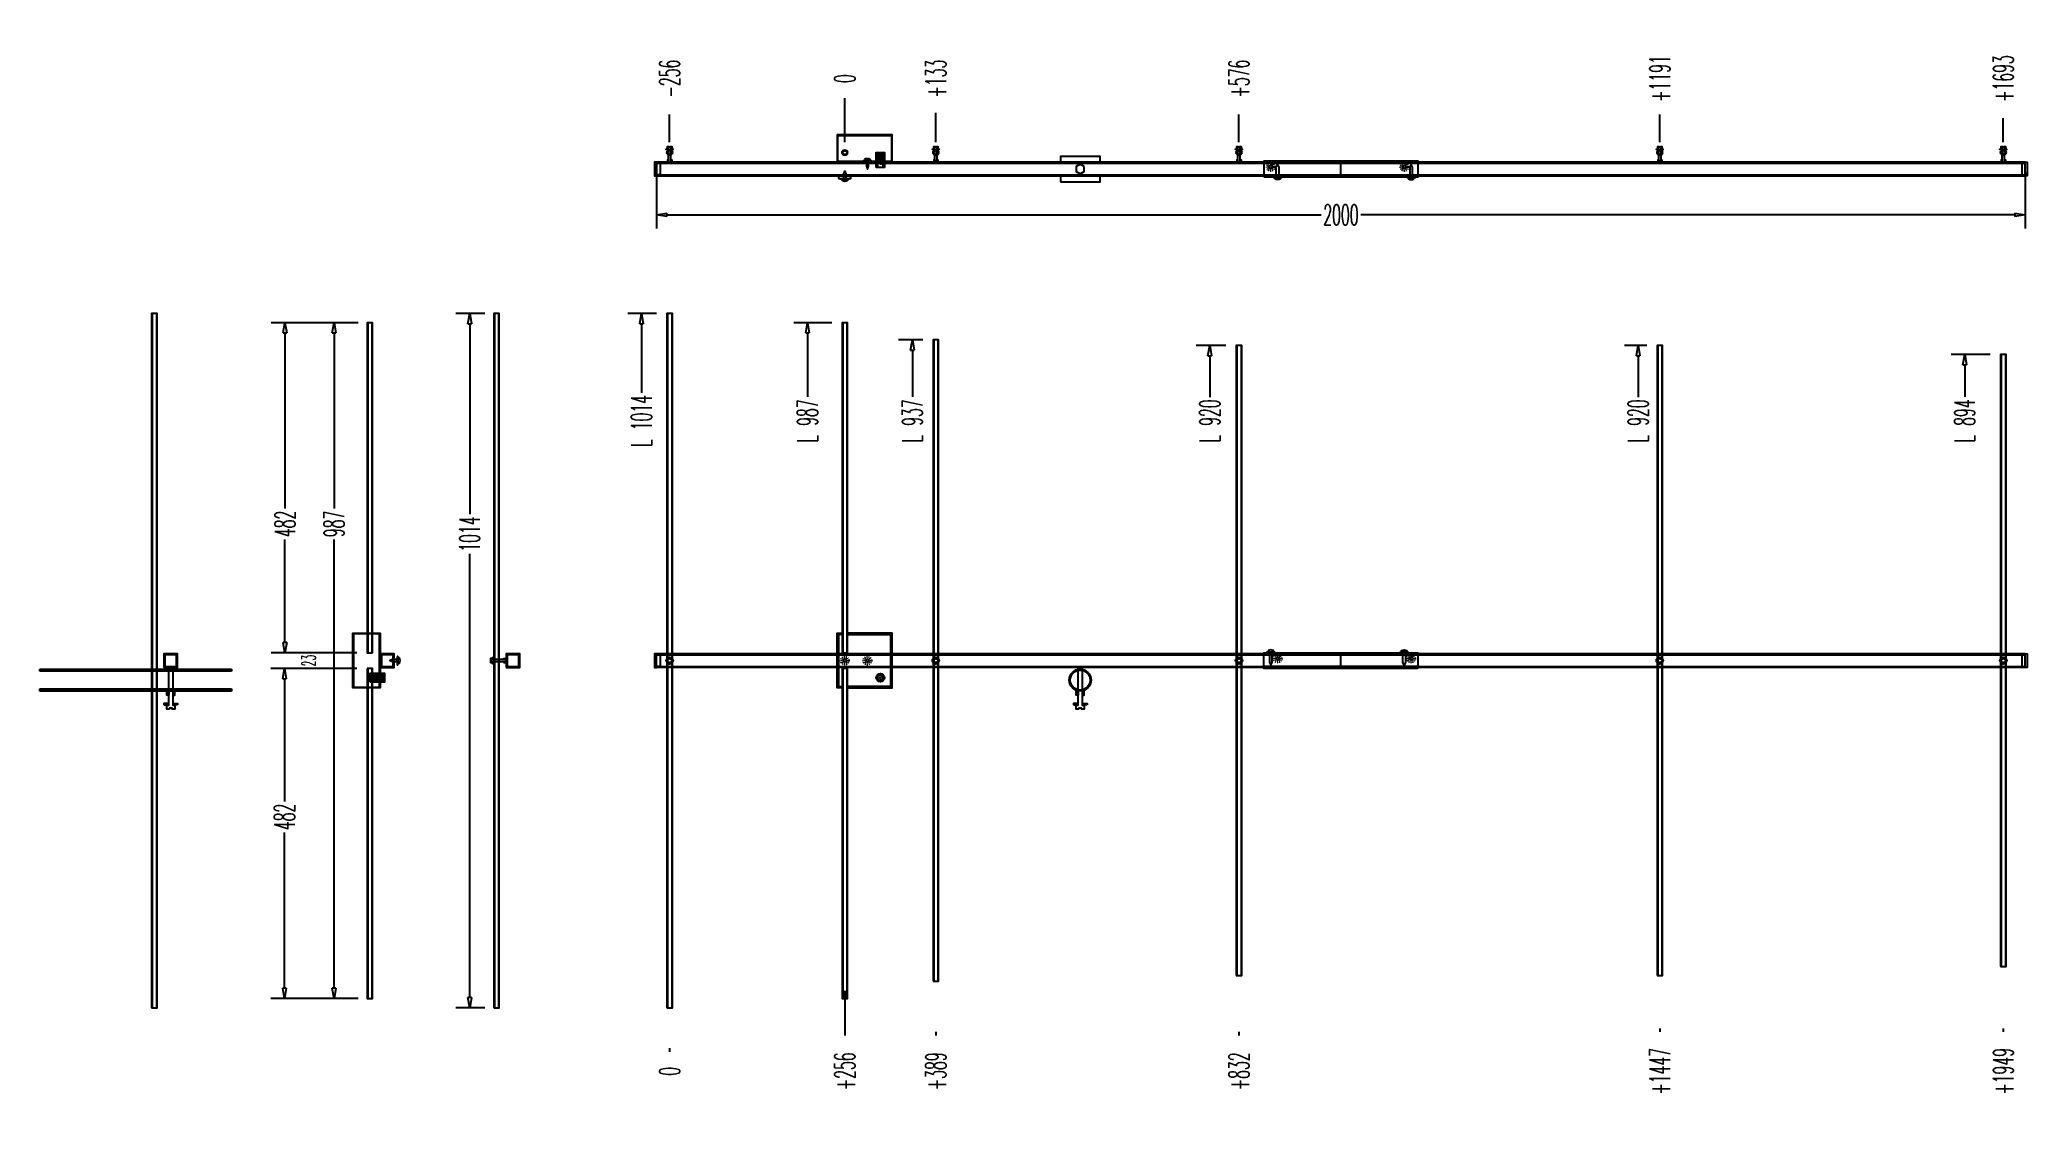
# Model space of a CAD drawing. Header units: millimetres. Extents: x -1176 to 1728, y -657 to 907.
import ezdxf

# ---------------------------------------------------------------- set-up
doc = ezdxf.new("R2010")
doc.units = ezdxf.units.MM
doc.linetypes.add('ACAD_ISO03W100', pattern=[30, 12, -18])
doc.layers.get('0').update_dxf_attribs({"color": 2})
for name, color, linetype in [('ABS', 6, 'Continuous'), ('Aluminium', 253, 'Continuous'), ('dim', 1, 'Continuous'), ('metal', 5, 'Continuous'), ('PVC', 4, 'Continuous')]:
    doc.layers.add(name, color=color, linetype=linetype)
doc.styles.add('DIM_TEXT', font='txt.shx', dxfattribs={"width": 0.5})
doc.dimstyles.new('D5', dxfattribs={"dimscale": 5, "dimtxt": 6, "dimasz": 3, "dimexe": 4, "dimexo": 3, "dimgap": 0, "dimtad": 0, "dimdec": 0, "dimzin": 1, "dimtxsty": 'DIM_TEXT', "dimblk": 'CLOSEDBLANK', "dimcen": 10, "dimse1": 1, "dimse2": 1, "dimclrd": 256, "dimclrt": 256, "dimaunit": 1, "dimadec": 3, "dimazin": 0, "dimtfac": 1, "dimtdec": 0, "dimtix": 1, "dimtmove": 0, "dimatfit": 2, "dimldrblk": 'CLOSEDBLANK', "dimfxl": 1, "dimtfill": 1, "dimarcsym": 1})

# ---------------------------------------------------------------- blocks, each defined once
blk = doc.blocks.new('*D1')
at = {"layer": 'Defpoints', "color": 0, "transparency": 16777216}
for p in [(-698, 11.5), (-698, -11.5)]:
    blk.add_point(p, dxfattribs=at)
at = {"layer": 'dim', "transparency": 16777216, "insert": (-783.6, 0), "char_height": 20, "attachment_point": 5, "rotation": 90, "style": 'DIM_TEXT', "bg_fill": 3, "box_fill_scale": 1.1, "bg_fill_color": 256, "bg_fill_true_color": 13158600, "bg_fill_transparency": 0}
blk.add_mtext('23', dxfattribs=at)
at = {"layer": 'Defpoints', "color": 0, "transparency": 16777216}
blk.add_point((-783.6, 11.5), dxfattribs=at)
blk = doc.blocks.new('_ClosedBlank')
at = {"color": 0, "linetype": 'ByBlock', "lineweight": -2}
for p, q in [((-1, 0.17), (0, 0)), ((-1, 0.17), (-1, -0.17)), ((0, 0), (-1, -0.17))]:
    blk.add_line(p, q, dxfattribs=at)
blk = doc.blocks.new('*D2')
at = {"layer": 'Defpoints', "color": 0, "transparency": 16777216}
for p in [(-260, 507), (-297.2, -507), (-260, -507)]:
    blk.add_point(p, dxfattribs=at)
at = {"layer": 'dim', "color": 0, "lineweight": -2, "transparency": 16777216}
blk.add_line((-275, 507), (-317.2, 507), dxfattribs=at)
at = {"layer": 'dim', "lineweight": -2, "transparency": 16777216}
blk.add_line((-297.2, 492), (-297.2, 386.3), dxfattribs=at)
at = {"layer": 'dim', "lineweight": -2, "transparency": 16777216, "xscale": 15, "yscale": 15, "zscale": 15, "rotation": 90}
blk.add_blockref('_ClosedBlank', (-297.2, 507), dxfattribs=at)
at = {"layer": 'dim', "transparency": 16777216, "insert": (-297.2, 350), "char_height": 30, "attachment_point": 5, "rotation": 90, "style": 'DIM_TEXT', "bg_fill": 3, "box_fill_scale": 1.1, "bg_fill_color": 256, "bg_fill_true_color": 13158600, "bg_fill_transparency": 0}
blk.add_mtext('L 1014', dxfattribs=at)
blk = doc.blocks.new('*D3')
at = {"layer": 'Defpoints', "color": 0, "transparency": 16777216}
for p in [(-4, 493.5), (-54.4, -493.5), (-4, -493.5)]:
    blk.add_point(p, dxfattribs=at)
at = {"layer": 'dim', "color": 0, "lineweight": -2, "transparency": 16777216}
blk.add_line((-19, 493.5), (-74.4, 493.5), dxfattribs=at)
at = {"layer": 'dim', "lineweight": -2, "transparency": 16777216}
blk.add_line((-54.4, 478.5), (-54.4, 385), dxfattribs=at)
at = {"layer": 'dim', "lineweight": -2, "transparency": 16777216, "xscale": 15, "yscale": 15, "zscale": 15, "rotation": 90}
blk.add_blockref('_ClosedBlank', (-54.4, 493.5), dxfattribs=at)
at = {"layer": 'dim', "transparency": 16777216, "insert": (-54.4, 350), "char_height": 30, "attachment_point": 5, "rotation": 90, "style": 'DIM_TEXT', "bg_fill": 3, "box_fill_scale": 1.1, "bg_fill_color": 256, "bg_fill_true_color": 13158600, "bg_fill_transparency": 0}
blk.add_mtext('L 987', dxfattribs=at)
blk = doc.blocks.new('*D4')
at = {"layer": 'Defpoints', "color": 0, "transparency": 16777216}
for p in [(129, 468.5), (98.7, -468.5), (129, -468.5)]:
    blk.add_point(p, dxfattribs=at)
at = {"layer": 'dim', "color": 0, "lineweight": -2, "transparency": 16777216}
blk.add_line((114, 468.5), (78.7, 468.5), dxfattribs=at)
at = {"layer": 'dim', "lineweight": -2, "transparency": 16777216}
blk.add_line((98.7, 453.5), (98.7, 385), dxfattribs=at)
at = {"layer": 'dim', "lineweight": -2, "transparency": 16777216, "xscale": 15, "yscale": 15, "zscale": 15, "rotation": 90}
blk.add_blockref('_ClosedBlank', (98.7, 468.5), dxfattribs=at)
at = {"layer": 'dim', "transparency": 16777216, "insert": (98.7, 350), "char_height": 30, "attachment_point": 5, "rotation": 90, "style": 'DIM_TEXT', "bg_fill": 3, "box_fill_scale": 1.1, "bg_fill_color": 256, "bg_fill_true_color": 13158600, "bg_fill_transparency": 0}
blk.add_mtext('L 937', dxfattribs=at)
blk = doc.blocks.new('*D5')
at = {"layer": 'Defpoints', "color": 0, "transparency": 16777216}
for p in [(572, 460), (533.3, -460), (572, -460)]:
    blk.add_point(p, dxfattribs=at)
at = {"layer": 'dim', "color": 0, "lineweight": -2, "transparency": 16777216}
blk.add_line((557, 460), (513.3, 460), dxfattribs=at)
at = {"layer": 'dim', "lineweight": -2, "transparency": 16777216}
blk.add_line((533.3, 445), (533.3, 383.7), dxfattribs=at)
at = {"layer": 'dim', "lineweight": -2, "transparency": 16777216, "xscale": 15, "yscale": 15, "zscale": 15, "rotation": 90}
blk.add_blockref('_ClosedBlank', (533.3, 460), dxfattribs=at)
at = {"layer": 'dim', "transparency": 16777216, "insert": (533.3, 350), "char_height": 30, "attachment_point": 5, "rotation": 90, "style": 'DIM_TEXT', "bg_fill": 3, "box_fill_scale": 1.1, "bg_fill_color": 256, "bg_fill_true_color": 13158600, "bg_fill_transparency": 0}
blk.add_mtext('L 920', dxfattribs=at)
blk = doc.blocks.new('*D6')
at = {"layer": 'Defpoints', "color": 0, "transparency": 16777216}
for p in [(1187, 460), (1159.3, -460), (1187, -460)]:
    blk.add_point(p, dxfattribs=at)
at = {"layer": 'dim', "color": 0, "lineweight": -2, "transparency": 16777216}
blk.add_line((1172, 460), (1139.3, 460), dxfattribs=at)
at = {"layer": 'dim', "lineweight": -2, "transparency": 16777216}
blk.add_line((1159.3, 445), (1159.3, 383.7), dxfattribs=at)
at = {"layer": 'dim', "lineweight": -2, "transparency": 16777216, "xscale": 15, "yscale": 15, "zscale": 15, "rotation": 90}
blk.add_blockref('_ClosedBlank', (1159.3, 460), dxfattribs=at)
at = {"layer": 'dim', "transparency": 16777216, "insert": (1159.3, 350), "char_height": 30, "attachment_point": 5, "rotation": 90, "style": 'DIM_TEXT', "bg_fill": 3, "box_fill_scale": 1.1, "bg_fill_color": 256, "bg_fill_true_color": 13158600, "bg_fill_transparency": 0}
blk.add_mtext('L 920', dxfattribs=at)
blk = doc.blocks.new('*D7')
at = {"layer": 'Defpoints', "color": 0, "transparency": 16777216}
for p in [(1689, 447), (1636.6, -447), (1689, -447)]:
    blk.add_point(p, dxfattribs=at)
at = {"layer": 'dim', "color": 0, "lineweight": -2, "transparency": 16777216}
blk.add_line((1674, 447), (1616.6, 447), dxfattribs=at)
at = {"layer": 'dim', "lineweight": -2, "transparency": 16777216}
blk.add_line((1636.6, 432), (1636.6, 385), dxfattribs=at)
at = {"layer": 'dim', "lineweight": -2, "transparency": 16777216, "xscale": 15, "yscale": 15, "zscale": 15, "rotation": 90}
blk.add_blockref('_ClosedBlank', (1636.6, 447), dxfattribs=at)
at = {"layer": 'dim', "transparency": 16777216, "insert": (1636.6, 350), "char_height": 30, "attachment_point": 5, "rotation": 90, "style": 'DIM_TEXT', "bg_fill": 3, "box_fill_scale": 1.1, "bg_fill_color": 256, "bg_fill_true_color": 13158600, "bg_fill_transparency": 0}
blk.add_mtext('L 894', dxfattribs=at)
blk = doc.blocks.new('*D8')
at = {"layer": 'Defpoints', "color": 0, "transparency": 16777216}
for p in [(-696, 493.5), (-746.4, -493.5), (-696, -493.5)]:
    blk.add_point(p, dxfattribs=at)
at = {"layer": 'dim', "color": 0, "lineweight": -2, "transparency": 16777216}
for p, q in [((-711, 493.5), (-766.4, 493.5)), ((-711, -493.5), (-766.4, -493.5))]:
    blk.add_line(p, q, dxfattribs=at)
at = {"layer": 'dim', "lineweight": -2, "transparency": 16777216}
for p, q in [((-746.4, 478.5), (-746.4, 219.6)), ((-746.4, -478.5), (-746.4, 179.6))]:
    blk.add_line(p, q, dxfattribs=at)
at = {"layer": 'dim', "lineweight": -2, "transparency": 16777216, "xscale": 15, "yscale": 15, "zscale": 15}
for p, rotation in [((-746.4, 493.5), 90), ((-746.4, -493.5), 270)]:
    blk.add_blockref('_ClosedBlank', p, dxfattribs=dict(at, rotation=rotation))
at = {"layer": 'dim', "transparency": 16777216, "insert": (-746.4, 199.6), "char_height": 30, "attachment_point": 5, "rotation": 90, "style": 'DIM_TEXT', "bg_fill": 3, "box_fill_scale": 1.1, "bg_fill_color": 256, "bg_fill_true_color": 13158600, "bg_fill_transparency": 0}
blk.add_mtext('987', dxfattribs=at)
blk = doc.blocks.new('*D9')
at = {"layer": 'Defpoints', "color": 0, "transparency": 16777216}
for p in [(-511, 507), (-548.2, -507), (-511, -507)]:
    blk.add_point(p, dxfattribs=at)
at = {"layer": 'dim', "color": 0, "lineweight": -2, "transparency": 16777216}
for p, q in [((-526, 507), (-568.2, 507)), ((-526, -507), (-568.2, -507))]:
    blk.add_line(p, q, dxfattribs=at)
at = {"layer": 'dim', "lineweight": -2, "transparency": 16777216}
for p, q in [((-548.2, 492), (-548.2, 206.1)), ((-548.2, -492), (-548.2, 163.6))]:
    blk.add_line(p, q, dxfattribs=at)
at = {"layer": 'dim', "lineweight": -2, "transparency": 16777216, "xscale": 15, "yscale": 15, "zscale": 15}
for p, rotation in [((-548.2, 507), 90), ((-548.2, -507), 270)]:
    blk.add_blockref('_ClosedBlank', p, dxfattribs=dict(at, rotation=rotation))
at = {"layer": 'dim', "transparency": 16777216, "insert": (-548.2, 184.8), "char_height": 30, "attachment_point": 5, "rotation": 90, "style": 'DIM_TEXT', "bg_fill": 3, "box_fill_scale": 1.1, "bg_fill_color": 256, "bg_fill_true_color": 13158600, "bg_fill_transparency": 0}
blk.add_mtext('1014', dxfattribs=at)
blk = doc.blocks.new('*D12')
at = {"layer": 'Defpoints', "color": 0, "transparency": 16777216}
for p in [(-698, -11.5), (-818.8, -493.5), (-696, -493.5)]:
    blk.add_point(p, dxfattribs=at)
at = {"layer": 'dim', "color": 0, "lineweight": -2, "transparency": 16777216}
for p, q in [((-713, -11.5), (-838.8, -11.5)), ((-711, -493.5), (-838.8, -493.5))]:
    blk.add_line(p, q, dxfattribs=at)
at = {"layer": 'dim', "lineweight": -2, "transparency": 16777216}
for p, q in [((-818.8, -26.5), (-818.8, -208.4)), ((-818.8, -478.5), (-818.8, -248.4))]:
    blk.add_line(p, q, dxfattribs=at)
at = {"layer": 'dim', "lineweight": -2, "transparency": 16777216, "xscale": 15, "yscale": 15, "zscale": 15}
for p, rotation in [((-818.8, -11.5), 90), ((-818.8, -493.5), 270)]:
    blk.add_blockref('_ClosedBlank', p, dxfattribs=dict(at, rotation=rotation))
at = {"layer": 'dim', "transparency": 16777216, "insert": (-818.8, -228.4), "char_height": 30, "attachment_point": 5, "rotation": 90, "style": 'DIM_TEXT', "bg_fill": 3, "box_fill_scale": 1.1, "bg_fill_color": 256, "bg_fill_true_color": 13158600, "bg_fill_transparency": 0}
blk.add_mtext('482', dxfattribs=at)
blk = doc.blocks.new('*D13')
at = {"layer": 'Defpoints', "color": 0, "transparency": 16777216}
for p in [(-696, 493.5), (-818.1, 11.5), (-698, 11.5)]:
    blk.add_point(p, dxfattribs=at)
at = {"layer": 'dim', "color": 0, "lineweight": -2, "transparency": 16777216}
for p, q in [((-711, 493.5), (-838.1, 493.5)), ((-713, 11.5), (-838.1, 11.5))]:
    blk.add_line(p, q, dxfattribs=at)
at = {"layer": 'dim', "lineweight": -2, "transparency": 16777216}
for p, q in [((-818.1, 478.5), (-818.1, 219.6)), ((-818.1, 26.5), (-818.1, 179.6))]:
    blk.add_line(p, q, dxfattribs=at)
at = {"layer": 'dim', "lineweight": -2, "transparency": 16777216, "xscale": 15, "yscale": 15, "zscale": 15}
for p, rotation in [((-818.1, 493.5), 90), ((-818.1, 11.5), 270)]:
    blk.add_blockref('_ClosedBlank', p, dxfattribs=dict(at, rotation=rotation))
at = {"layer": 'dim', "transparency": 16777216, "insert": (-818.1, 199.6), "char_height": 30, "attachment_point": 5, "rotation": 90, "style": 'DIM_TEXT', "bg_fill": 3, "box_fill_scale": 1.1, "bg_fill_color": 256, "bg_fill_true_color": 13158600, "bg_fill_transparency": 0}
blk.add_mtext('482', dxfattribs=at)
blk = doc.blocks.new('*D14')
at = {"layer": 'Defpoints', "color": 0, "transparency": 16777216}
for p in [(-275, 728), (1725, 728), (1725, 651.1)]:
    blk.add_point(p, dxfattribs=at)
at = {"layer": 'dim', "color": 0, "lineweight": -2, "transparency": 16777216}
for p, q in [((-275, 713), (-275, 631.1)), ((1725, 713), (1725, 631.1))]:
    blk.add_line(p, q, dxfattribs=at)
at = {"layer": 'dim', "lineweight": -2, "transparency": 16777216}
for p, q in [((-260, 651.1), (701.3, 651.1)), ((1710, 651.1), (748.8, 651.1))]:
    blk.add_line(p, q, dxfattribs=at)
at = {"layer": 'dim', "lineweight": -2, "transparency": 16777216, "xscale": 15, "yscale": 15, "zscale": 15, "rotation": 180}
blk.add_blockref('_ClosedBlank', (-275, 651.1), dxfattribs=at)
at = {"layer": 'dim', "lineweight": -2, "transparency": 16777216, "xscale": 15, "yscale": 15, "zscale": 15}
blk.add_blockref('_ClosedBlank', (1725, 651.1), dxfattribs=at)
at = {"layer": 'dim', "transparency": 16777216, "insert": (725, 651.1), "char_height": 30, "attachment_point": 5, "style": 'DIM_TEXT', "bg_fill": 3, "box_fill_scale": 1.1, "bg_fill_color": 256, "bg_fill_true_color": 13158600, "bg_fill_transparency": 0}
blk.add_mtext('2000', dxfattribs=at)
blk = doc.blocks.new('*D15')
at = {"layer": 'Defpoints', "color": 0, "transparency": 16777216}
for p in [(-256, 797.5), (-256, 742), (0, 0)]:
    blk.add_point(p, dxfattribs=at)
at = {"layer": 'dim', "color": 0, "lineweight": -2, "transparency": 16777216}
blk.add_line((-256, 757), (-256, 797.5), dxfattribs=at)
at = {"layer": 'dim', "transparency": 16777216, "insert": (-256, 850), "char_height": 30, "attachment_point": 5, "rotation": 90, "style": 'DIM_TEXT', "bg_fill": 3, "box_fill_scale": 1.1, "bg_fill_color": 256, "bg_fill_true_color": 13158600, "bg_fill_transparency": 0}
blk.add_mtext('-256', dxfattribs=at)
blk = doc.blocks.new('*D16')
at = {"layer": 'Defpoints', "color": 0, "transparency": 16777216}
for p in [(0, 742), (0, 0)]:
    blk.add_point(p, dxfattribs=at)
at = {"layer": 'dim', "color": 0, "lineweight": -2, "transparency": 16777216}
for p, q in [((0, 791.25), (0, 821.25)), ((0, 772), (0, 791.25)), ((0, 757), (0, 772))]:
    blk.add_line(p, q, dxfattribs=at)
at = {"layer": 'dim', "transparency": 16777216, "insert": (0, 850), "char_height": 30, "attachment_point": 5, "rotation": 90, "style": 'DIM_TEXT', "bg_fill": 3, "box_fill_scale": 1.1, "bg_fill_color": 256, "bg_fill_true_color": 13158600, "bg_fill_transparency": 0}
blk.add_mtext('0', dxfattribs=at)
at = {"layer": 'Defpoints', "color": 0, "transparency": 16777216}
blk.add_point((0, 821.25), dxfattribs=at)
blk = doc.blocks.new('*D17')
at = {"layer": 'Defpoints', "color": 0, "transparency": 16777216}
for p in [(133, 800), (133, 742), (0, 0)]:
    blk.add_point(p, dxfattribs=at)
at = {"layer": 'dim', "color": 0, "lineweight": -2, "transparency": 16777216}
blk.add_line((133, 757), (133, 800), dxfattribs=at)
at = {"layer": 'dim', "transparency": 16777216, "insert": (133, 850), "char_height": 30, "attachment_point": 5, "rotation": 90, "style": 'DIM_TEXT', "bg_fill": 3, "box_fill_scale": 1.1, "bg_fill_color": 256, "bg_fill_true_color": 13158600, "bg_fill_transparency": 0}
blk.add_mtext('+133', dxfattribs=at)
blk = doc.blocks.new('*D18')
at = {"layer": 'Defpoints', "color": 0, "transparency": 16777216}
for p in [(576, 797.5), (576, 742), (0, 0)]:
    blk.add_point(p, dxfattribs=at)
at = {"layer": 'dim', "color": 0, "lineweight": -2, "transparency": 16777216}
blk.add_line((576, 757), (576, 797.5), dxfattribs=at)
at = {"layer": 'dim', "transparency": 16777216, "insert": (576, 850), "char_height": 30, "attachment_point": 5, "rotation": 90, "style": 'DIM_TEXT', "bg_fill": 3, "box_fill_scale": 1.1, "bg_fill_color": 256, "bg_fill_true_color": 13158600, "bg_fill_transparency": 0}
blk.add_mtext('+576', dxfattribs=at)
blk = doc.blocks.new('*D19')
at = {"layer": 'Defpoints', "color": 0, "transparency": 16777216}
for p in [(1191, 797.5), (1191, 742), (0, 0)]:
    blk.add_point(p, dxfattribs=at)
at = {"layer": 'dim', "color": 0, "lineweight": -2, "transparency": 16777216}
blk.add_line((1191, 757), (1191, 797.5), dxfattribs=at)
at = {"layer": 'dim', "transparency": 16777216, "insert": (1191, 850), "char_height": 30, "attachment_point": 5, "rotation": 90, "style": 'DIM_TEXT', "bg_fill": 3, "box_fill_scale": 1.1, "bg_fill_color": 256, "bg_fill_true_color": 13158600, "bg_fill_transparency": 0}
blk.add_mtext('+1191', dxfattribs=at)
blk = doc.blocks.new('*D20')
at = {"layer": 'Defpoints', "color": 0, "transparency": 16777216}
for p in [(1693, 792.5), (1693, 742), (0, 0)]:
    blk.add_point(p, dxfattribs=at)
at = {"layer": 'dim', "color": 0, "lineweight": -2, "transparency": 16777216}
blk.add_line((1693, 757), (1693, 792.5), dxfattribs=at)
at = {"layer": 'dim', "transparency": 16777216, "insert": (1693, 850), "char_height": 30, "attachment_point": 5, "rotation": 90, "style": 'DIM_TEXT', "bg_fill": 3, "box_fill_scale": 1.1, "bg_fill_color": 256, "bg_fill_true_color": 13158600, "bg_fill_transparency": 0}
blk.add_mtext('+1693', dxfattribs=at)
blk = doc.blocks.new('*D21')
at = {"layer": 'Defpoints', "color": 0, "transparency": 16777216}
blk.add_point((-256, 0), dxfattribs=at)
blk.add_point((-256, 0), dxfattribs=at)
at = {"layer": 'dim', "color": 0, "lineweight": -2, "transparency": 16777216}
blk.add_line((-256, -566.25), (-256, -571.25), dxfattribs=at)
at = {"layer": 'dim', "transparency": 16777216, "insert": (-256, -600), "char_height": 30, "attachment_point": 5, "rotation": 90, "style": 'DIM_TEXT', "bg_fill": 3, "box_fill_scale": 1.1, "bg_fill_color": 256, "bg_fill_true_color": 13158600, "bg_fill_transparency": 0}
blk.add_mtext('0', dxfattribs=at)
at = {"layer": 'Defpoints', "color": 0, "transparency": 16777216}
blk.add_point((-256, -571.25), dxfattribs=at)
blk = doc.blocks.new('*D22')
at = {"layer": 'Defpoints', "color": 0, "transparency": 16777216}
for p in [(-256, 0), (0, 0), (0, -547.5)]:
    blk.add_point(p, dxfattribs=at)
at = {"layer": 'dim', "color": 0, "lineweight": -2, "transparency": 16777216}
for p, q in [((0, -482.5), (0, -487.5)), ((0, -487.5), (0, -517.5)), ((0, -517.5), (0, -547.5))]:
    blk.add_line(p, q, dxfattribs=at)
at = {"layer": 'dim', "transparency": 16777216, "insert": (0, -600), "char_height": 30, "attachment_point": 5, "rotation": 90, "style": 'DIM_TEXT', "bg_fill": 3, "box_fill_scale": 1.1, "bg_fill_color": 256, "bg_fill_true_color": 13158600, "bg_fill_transparency": 0}
blk.add_mtext('+256', dxfattribs=at)
blk = doc.blocks.new('*D23')
at = {"layer": 'Defpoints', "color": 0, "transparency": 16777216}
for p in [(-256, 0), (133, 0), (133, -547.5)]:
    blk.add_point(p, dxfattribs=at)
at = {"layer": 'dim', "color": 0, "lineweight": -2, "transparency": 16777216}
blk.add_line((133, -542.5), (133, -547.5), dxfattribs=at)
at = {"layer": 'dim', "transparency": 16777216, "insert": (133, -600), "char_height": 30, "attachment_point": 5, "rotation": 90, "style": 'DIM_TEXT', "bg_fill": 3, "box_fill_scale": 1.1, "bg_fill_color": 256, "bg_fill_true_color": 13158600, "bg_fill_transparency": 0}
blk.add_mtext('+389', dxfattribs=at)
blk = doc.blocks.new('*D24')
at = {"layer": 'Defpoints', "color": 0, "transparency": 16777216}
for p in [(-256, 0), (576, 0), (576, -547.5)]:
    blk.add_point(p, dxfattribs=at)
at = {"layer": 'dim', "color": 0, "lineweight": -2, "transparency": 16777216}
blk.add_line((576, -542.5), (576, -547.5), dxfattribs=at)
at = {"layer": 'dim', "transparency": 16777216, "insert": (576, -600), "char_height": 30, "attachment_point": 5, "rotation": 90, "style": 'DIM_TEXT', "bg_fill": 3, "box_fill_scale": 1.1, "bg_fill_color": 256, "bg_fill_true_color": 13158600, "bg_fill_transparency": 0}
blk.add_mtext('+832', dxfattribs=at)
blk = doc.blocks.new('*D25')
at = {"layer": 'Defpoints', "color": 0, "transparency": 16777216}
for p in [(-256, 0), (1191, 0), (1191, -542.5)]:
    blk.add_point(p, dxfattribs=at)
at = {"layer": 'dim', "color": 0, "lineweight": -2, "transparency": 16777216}
blk.add_line((1191, -537.5), (1191, -542.5), dxfattribs=at)
at = {"layer": 'dim', "transparency": 16777216, "insert": (1191, -600), "char_height": 30, "attachment_point": 5, "rotation": 90, "style": 'DIM_TEXT', "bg_fill": 3, "box_fill_scale": 1.1, "bg_fill_color": 256, "bg_fill_true_color": 13158600, "bg_fill_transparency": 0}
blk.add_mtext('+1447', dxfattribs=at)
blk = doc.blocks.new('*D26')
at = {"layer": 'Defpoints', "color": 0, "transparency": 16777216}
for p in [(-256, 0), (1693, 0), (1693, -542.5)]:
    blk.add_point(p, dxfattribs=at)
at = {"layer": 'dim', "color": 0, "lineweight": -2, "transparency": 16777216}
blk.add_line((1693, -537.5), (1693, -542.5), dxfattribs=at)
at = {"layer": 'dim', "transparency": 16777216, "insert": (1693, -600), "char_height": 30, "attachment_point": 5, "rotation": 90, "style": 'DIM_TEXT', "bg_fill": 3, "box_fill_scale": 1.1, "bg_fill_color": 256, "bg_fill_true_color": 13158600, "bg_fill_transparency": 0}
blk.add_mtext('+1949', dxfattribs=at)

msp = doc.modelspace()

# ---------------------------------------------------------------- linework, layer by layer
at = {"layer": 'ABS'}
for points in [[(-275, 728), (-278, 728), (-278, 708), (-275, 708)], [(-275, 726.5), (-272, 726.5), (-270, 726), (-270, 710), (-272, 709.5), (-275, 709.5)], [(315, 728.5), (373, 728.5), (373, 736.5), (315, 736.5)], [(1725, 726.5), (1722, 726.5), (1720, 726), (1720, 710), (1722, 709.5), (1725, 709.5)], [(1725, 728), (1728, 728), (1728, 708), (1725, 708)], [(-9, 704), (9, 704), (9, 708), (-9, 708)], [(315, 699.5), (373, 699.5), (373, 707.5), (315, 707.5)], [(350, 721.5), (344, 724.9), (338, 721.5), (338, 714.5), (344, 711.1), (350, 714.5)], [(1725, 8.5), (1722, 8.5), (1720, 8), (1720, -8), (1722, -8.5), (1725, -8.5)], [(1725, 10), (1728, 10), (1728, -10), (1725, -10)]]:
    msp.add_lwpolyline(points, close=True, dxfattribs=at)
at = {"layer": 'Aluminium'}
for p, q in [((725, 708), (725, 728)), ((-1012, 507), (-1012, -507)), ((-1006, 507), (-1006, -507)), ((725, -10), (725, 10))]:
    msp.add_line(p, q, dxfattribs=at)
for points in [[(-275, 708), (1725, 708), (1725, 728), (-275, 728)], [(1725, 728), (-275, 728), (-275, 726.5), (1725, 726.5)], [(612.5, 709.5), (837.8, 709.5), (837.8, 729.5), (612.5, 729.5)], [(1725, 708), (-275, 708), (-275, 709.5), (1725, 709.5)], [(612.5, 706.5), (837.8, 706.5), (837.8, 708), (612.5, 708)], [(-1013, -507), (-1005, -507), (-1005, 507), (-1013, 507)], [(-513, -507), (-505, -507), (-505, 507), (-513, 507)], [(-260, -507), (-252, -507), (-252, 507), (-260, 507)], [(-690, 11.5), (-690, 493.5), (-698, 493.5), (-698, 11.5)], [(4, 11.5), (4, 493.5), (-4, 493.5), (-4, 11.5)], [(129, -468.5), (137, -468.5), (137, 468.5), (129, 468.5)], [(572, -460), (580, -460), (580, 460), (572, 460)], [(1187, -460), (1195, -460), (1195, 460), (1187, 460)], [(1689, -447), (1697, -447), (1697, 447), (1689, 447)], [(-995, -10), (-975, -10), (-975, 10), (-995, 10)], [(-993.5, -8.5), (-976.5, -8.5), (-976.5, 8.5), (-993.5, 8.5)], [(-678.5, -10), (-658.5, -10), (-658.5, 10), (-678.5, 10)], [(-677, -8.5), (-660, -8.5), (-660, 8.5), (-677, 8.5)], [(-495, -10), (-475, -10), (-475, 10), (-495, 10)], [(-493.5, -8.5), (-476.5, -8.5), (-476.5, 8.5), (-493.5, 8.5)], [(1725, 10), (-275, 10), (-275, 8.5), (1725, 8.5)], [(837.5, -8.5), (612.5, -8.5), (612.5, 11.5), (837.5, 11.5)], [(-698, -11.5), (-698, -493.5), (-690, -493.5), (-690, -11.5)], [(1725, -10), (-275, -10), (-275, -8.5), (1725, -8.5)], [(-4, -11.5), (-4, -493.5), (4, -493.5), (4, -11.5)], [(837.5, -11.5), (612.5, -11.5), (612.5, -10), (837.5, -10)]]:
    msp.add_lwpolyline(points, close=True, dxfattribs=at)
for centre, radius in [((-256, 742), 4), ((-256, 742), 3), ((0, 742), 4), ((0, 742), 3), ((133, 742), 4), ((133, 742), 3), ((576, 742), 4), ((576, 742), 3), ((1191, 742), 4), ((1191, 742), 3), ((1693, 742), 4), ((1693, 742), 3), ((622.5, 721), 2.25), ((817.8, 721), 2.25), ((632.5, 3), 2.25), ((827.5, 3), 2.25)]:
    msp.add_circle(centre, radius, dxfattribs=at)
at = {"layer": 'metal'}
for points in [[(-261, 747.5), (-258, 747.5), (-258, 746.5), (-261, 746.5)], [(-255, 751), (-253, 751), (-253, 748), (-254.5, 748), (-254.5, 728), (-257.5, 728), (-257.5, 748), (-259, 748), (-259, 751), (-257, 751), (-257, 750.3), (-255, 750.3)], [(-259, 728.5), (-257.6, 728.5), (-257.6, 731.5), (-259, 731.5)], [(-253, 728.5), (-254.4, 728.5), (-254.4, 731.5), (-253, 731.5)], [(-251, 747.5), (-254, 747.5), (-254, 746.5), (-251, 746.5)], [(27, 729), (39, 729), (39, 730), (27, 730)], [(31.5, 729), (31.5, 722), (33, 718), (34.5, 722), (34.5, 729)], [(46, 720), (46, 742), (48, 742), (48, 720)], [(46, 720), (46, 742), (58, 742), (58, 720)], [(51, 725), (51, 742), (53, 742), (53, 725)], [(56, 720), (56, 742), (58, 742), (58, 720)], [(128, 747.5), (131, 747.5), (131, 746.5), (128, 746.5)], [(134, 751), (136, 751), (136, 748), (134.5, 748), (134.5, 728), (131.5, 728), (131.5, 748), (130, 748), (130, 751), (132, 751), (132, 750.3), (134, 750.3)], [(130, 728.5), (131.4, 728.5), (131.4, 731.5), (130, 731.5)], [(136, 728.5), (134.6, 728.5), (134.6, 731.5), (136, 731.5)], [(138, 747.5), (135, 747.5), (135, 746.5), (138, 746.5)], [(571, 747.5), (574, 747.5), (574, 746.5), (571, 746.5)], [(577, 751), (579, 751), (579, 748), (577.5, 748), (577.5, 728), (574.5, 728), (574.5, 748), (573, 748), (573, 751), (575, 751), (575, 750.3), (577, 750.3)], [(573, 728.5), (574.4, 728.5), (574.4, 731.5), (573, 731.5)], [(579, 728.5), (577.6, 728.5), (577.6, 731.5), (579, 731.5)], [(581, 747.5), (578, 747.5), (578, 746.5), (581, 746.5)], [(1186, 747.5), (1189, 747.5), (1189, 746.5), (1186, 746.5)], [(1192, 751), (1194, 751), (1194, 748), (1192.5, 748), (1192.5, 728), (1189.5, 728), (1189.5, 748), (1188, 748), (1188, 751), (1190, 751), (1190, 750.3), (1192, 750.3)], [(1188, 728.5), (1189.4, 728.5), (1189.4, 731.5), (1188, 731.5)], [(1194, 728.5), (1192.6, 728.5), (1192.6, 731.5), (1194, 731.5)], [(1196, 747.5), (1193, 747.5), (1193, 746.5), (1196, 746.5)], [(1688, 747.5), (1691, 747.5), (1691, 746.5), (1688, 746.5)], [(1694, 751), (1696, 751), (1696, 748), (1694.5, 748), (1694.5, 728), (1691.5, 728), (1691.5, 748), (1690, 748), (1690, 751), (1692, 751), (1692, 750.3), (1694, 750.3)], [(1690, 728.5), (1691.4, 728.5), (1691.4, 731.5), (1690, 731.5)], [(1696, 728.5), (1694.6, 728.5), (1694.6, 731.5), (1696, 731.5)], [(1698, 747.5), (1695, 747.5), (1695, 746.5), (1698, 746.5)], [(-6, 704), (6, 704), (6, 703), (-6, 703)], [(-1.5, 704), (-1.5, 711), (0, 715), (1.5, 711), (1.5, 704)], [(626.5, 706.5), (638.5, 706.5), (638.5, 705.5), (626.5, 705.5)], [(630.5, 706.5), (630.5, 720.5), (632.5, 724.5), (634.5, 720.5), (634.5, 706.5)], [(833.8, 706.5), (821.8, 706.5), (821.8, 705.5), (833.8, 705.5)], [(829.8, 706.5), (829.8, 720.5), (827.8, 724.5), (825.8, 720.5), (825.8, 706.5)], [(-654, 1.5), (-661, 1.5), (-665, 0), (-661, -1.5), (-654, -1.5)], [(-654, 6), (-654, -6), (-653, -6), (-653, 6)], [(616.5, 11.5), (628.5, 11.5), (628.5, 12.5), (616.5, 12.5)], [(620.5, 11.5), (620.5, -2.5), (622.5, -6.5), (624.5, -2.5), (624.5, 11.5)], [(823.5, 11.5), (811.5, 11.5), (811.5, 12.5), (823.5, 12.5)], [(819.5, 11.5), (819.5, -2.5), (817.5, -6.5), (815.5, -2.5), (815.5, 11.5)], [(-987, -71), (-991, -71), (-991, -65), (-988, -65), (-988, -10), (-982, -10), (-982, -65), (-979, -65), (-979, -71), (-983, -71), (-983, -69.5), (-987, -69.5)], [(-694, -21), (-672, -21), (-672, -19), (-694, -19)], [(-694, -31), (-672, -31), (-672, -19), (-694, -19)], [(-694, -31), (-672, -31), (-672, -29), (-694, -29)], [(-689, -26), (-672, -26), (-672, -24), (-689, -24)], [(-991, -44.5), (-988.1, -44.5), (-988.1, -50.5), (-991, -50.5)], [(-979, -44.5), (-981.9, -44.5), (-981.9, -50.5), (-979, -50.5)], [(-995, -64.5), (-989, -64.5), (-989, -62.5), (-995, -62.5)], [(-975, -64.5), (-981, -64.5), (-981, -62.5), (-975, -62.5)]]:
    msp.add_lwpolyline(points, close=True, dxfattribs=at)
for points in [[(29, 732), (29, 730), (37, 730), (37, 732, 0.25), (29, 732, -2)], [(-4, 701), (-4, 703), (4, 703), (4, 701, -0.25), (-4, 701, 2)], [(628.5, 703.5), (628.5, 705.5), (636.5, 705.5), (636.5, 703.5, -0.25), (628.5, 703.5, 2)], [(831.8, 703.5), (831.8, 705.5), (823.8, 705.5), (823.8, 703.5, 0.25), (831.8, 703.5, -2)], [(-651, 4), (-653, 4), (-653, -4), (-651, -4, 0.25), (-651, 4, -2)], [(618.5, 14.5), (618.5, 12.5), (626.5, 12.5), (626.5, 14.5, 0.25), (618.5, 14.5, -2)], [(821.5, 14.5), (821.5, 12.5), (813.5, 12.5), (813.5, 14.5, -0.25), (821.5, 14.5, 2)]]:
    msp.add_lwpolyline(points, format="xyb", dxfattribs=at)
at = {"layer": 'metal', "linetype": 'ACAD_ISO03W100', "ltscale": 0.1}
for centre, radius in [((622.5, 721), 6), ((817.8, 721), 6), ((622.5, 721), 4), ((817.8, 721), 4), ((33, 0), 6), ((33, 0), 4), ((632.5, 3), 6), ((632.5, 3), 4), ((827.5, 3), 6), ((827.5, 3), 4)]:
    msp.add_circle(centre, radius, dxfattribs=at)
at = {"layer": 'metal'}
for centre, radius in [((622.5, 721), 2), ((817.8, 721), 2), ((33, 0), 2), ((632.5, 3), 2), ((827.5, 3), 2), ((52, -25), 6), ((52, -25), 4), ((52, -25), 1)]:
    msp.add_circle(centre, radius, dxfattribs=at)
at = {"layer": 'PVC', "extrusion": (-6.12323e-17, 3.7494e-33, -1)}
for p, q in [((-1176.5, -12.5), (-896.5, -12.5)), ((-1176.5, -15.5), (-1176.5, -12.5)), ((-896.5, -15.5), (-1176.5, -15.5)), ((-896.5, -12.5), (-896.5, -15.5)), ((-1176.5, -44.5), (-1176.5, -41.5)), ((-1176.5, -41.5), (-896.5, -41.5)), ((-896.5, -44.5), (-1176.5, -44.5)), ((-896.5, -41.5), (-896.5, -44.5))]:
    msp.add_line(p, q, dxfattribs=at)
at = {"layer": 'PVC'}
for points in [[(69, 758), (69, 768), (-11, 768), (-11, 758), (-10, 758), (-10, 767), (68, 767), (68, 758)], [(-709, -40), (-719, -40), (-719, 40), (-709, 40), (-709, 39), (-718, 39), (-718, -39), (-709, -39)]]:
    msp.add_lwpolyline(points, close=True, dxfattribs=at)
for points in [[(68, 763), (68, 729), (-10, 729), (-10, 758), (-11, 758), (-11, 728), (69, 728), (69, 758), (68, 758)], [(-714, -39), (-680, -39), (-680, 39), (-709, 39), (-709, 40), (-679, 40), (-679, -40), (-709, -40), (-709, -39)]]:
    msp.add_lwpolyline(points, dxfattribs=at)
for radius in [16, 14.5]:
    msp.add_circle((344, -28.5), radius, dxfattribs=at)

# ---------------------------------------------------------------- texts
at = {"layer": 'metal'}
for rotation, p in [(270, (53.3, 736.3)), (90, (56.4, -32.2))]:
    msp.add_text('N Type', height=2.5, rotation=rotation, dxfattribs=at).set_placement(p)
msp.add_text('N Type', height=2.5, dxfattribs=at).set_placement((-691.9, -27.1))

# ---------------------------------------------------------------- next in the draw order: dimensions: what is measured, and where the dimension line sits
at = {"layer": 'dim'}
dim = msp.add_linear_dim(base=(1725, 651.1), p1=(-275, 728), p2=(1725, 728), dimstyle='D5', override={"dimse1": 0, "dimse2": 0}, dxfattribs=at)
dim.commit()
dim.dimension.update_dxf_attribs({"geometry": '*D14', "text_midpoint": (725, 651.1)})
for base, p1, p2, override, picture, middle in [((-548.2, -507), (-511, 507), (-511, -507), {"dimse1": 0, "dimse2": 0}, '*D9', (-548.2, 184.8)), ((-297.2, -507), (-260, 507), (-260, -507), {"dimpost": 'L <>', "dimse1": 0, "dimsd2": 1}, '*D2', (-297.2, 350)), ((-54.4, -493.5), (-4, 493.5), (-4, -493.5), {"dimpost": 'L <>', "dimse1": 0, "dimsd2": 1}, '*D3', (-54.4, 350)), ((98.7, -468.5), (129, 468.5), (129, -468.5), {"dimpost": 'L <>', "dimse1": 0, "dimsd2": 1}, '*D4', (98.7, 350)), ((533.3, -460), (572, 460), (572, -460), {"dimpost": 'L <>', "dimse1": 0, "dimsd2": 1}, '*D5', (533.3, 350)), ((1159.3, -460), (1187, 460), (1187, -460), {"dimpost": 'L <>', "dimse1": 0, "dimsd2": 1}, '*D6', (1159.3, 350)), ((1636.6, -447), (1689, 447), (1689, -447), {"dimpost": 'L <>', "dimse1": 0, "dimsd2": 1}, '*D7', (1636.6, 350)), ((-783.6, 11.5), (-698, -11.5), (-698, 11.5), {"dimtxt": 4, "dimgap": 5, "dimse1": 1, "dimse2": 1, "dimsd1": 1, "dimsd2": 1}, '*D1', (-783.6, 0))]:
    dim = msp.add_linear_dim(base=base, p1=p1, p2=p2, angle=90, dimstyle='D5', override=override, dxfattribs=at)
    dim.commit()
    dim.dimension.update_dxf_attribs({"geometry": picture, "text_midpoint": middle, "dimtype": 160})

# ---------------------------------------------------------------- next in the draw order: linework, layer by layer
at = {"layer": 'ABS'}
for points in [[(-275, 10), (-278, 10), (-278, -10), (-275, -10)], [(-275, 8.5), (-272, 8.5), (-270, 8), (-270, -8), (-272, -8.5), (-275, -8.5)]]:
    msp.add_lwpolyline(points, close=True, dxfattribs=at)
at = {"layer": 'Aluminium'}
for p, q in [((-512, 507), (-512, -507)), ((-506, 507), (-506, -507)), ((-259, 507), (-259, -507)), ((-253, 507), (-253, -507)), ((-3, 493.5), (-3, 11.5)), ((3, 493.5), (3, 11.5)), ((130, 468.5), (130, -468.5)), ((136, 468.5), (136, -468.5)), ((573, 460), (573, -460)), ((579, 460), (579, -460)), ((1188, 460), (1188, -460)), ((1194, 460), (1194, -460)), ((1690, 447), (1690, -447)), ((1696, 447), (1696, -447)), ((-3, -11.5), (-3, -493.5)), ((3, -11.5), (3, -493.5))]:
    msp.add_line(p, q, dxfattribs=at)
msp.add_circle((0, 0), 2.25, dxfattribs=at)
at = {"layer": 'metal'}
for points in [[(-518, -0.4), (-518, -3), (-515, -3), (-515, -1.5), (-495, -1.5), (-495, 1.5), (-515, 1.5), (-515, 3), (-518, 3), (-518, 0.4), (-517.3, 0.4), (-517.3, -0.4)], [(-514.5, 5), (-514.5, 1.6), (-513.5, 1.6), (-513.5, 5)], [(-495.5, 3), (-495.5, 1.6), (-498.5, 1.6), (-498.5, 3)], [(-259, 1.7), (-256, 3.5), (-253, 1.7), (-253, -1.7), (-256, -3.5), (-259, -1.7)], [(130, 1.7), (133, 3.5), (136, 1.7), (136, -1.7), (133, -3.5), (130, -1.7)], [(573, 1.7), (576, 3.5), (579, 1.7), (579, -1.7), (576, -3.5), (573, -1.7)], [(1188, 1.7), (1191, 3.5), (1194, 1.7), (1194, -1.7), (1191, -3.5), (1188, -1.7)], [(1690, 1.7), (1693, 3.5), (1696, 1.7), (1696, -1.7), (1693, -3.5), (1690, -1.7)], [(-514.5, -5), (-514.5, -1.6), (-513.5, -1.6), (-513.5, -5)], [(-495.5, -3), (-495.5, -1.6), (-498.5, -1.6), (-498.5, -3)]]:
    msp.add_lwpolyline(points, close=True, dxfattribs=at)
for centre, radius in [((-256, 0), 5), ((-256, 0), 3), ((0, 0), 2), ((133, 0), 5), ((133, 0), 3), ((576, 0), 5), ((576, 0), 3), ((1191, 0), 5), ((1191, 0), 3), ((1693, 0), 5), ((1693, 0), 3)]:
    msp.add_circle(centre, radius, dxfattribs=at)
at = {"layer": 'metal', "linetype": 'ACAD_ISO03W100', "ltscale": 0.1}
for radius in [6, 4]:
    msp.add_circle((0, 0), radius, dxfattribs=at)
at = {"layer": 'PVC'}
for points in [[(-5, 40), (-5, 38), (-9, 38), (-9, -38), (-5, -38), (-5, -40), (-11, -40), (-11, 40)], [(5, 40), (5, 38), (67, 38), (67, -38), (5, -38), (5, -40), (69, -40), (69, 40)]]:
    msp.add_lwpolyline(points, close=True, dxfattribs=at)

# ---------------------------------------------------------------- next in the draw order: dimensions: what is measured, and where the dimension line sits
at = {"layer": 'dim'}
dim = msp.add_linear_dim(base=(-746.4, -493.5), p1=(-696, 493.5), p2=(-696, -493.5), angle=90, dimstyle='D5', override={"dimse1": 0, "dimse2": 0}, dxfattribs=at)
dim.commit()
dim.dimension.update_dxf_attribs({"geometry": '*D8', "text_midpoint": (-746.4, 199.6), "dimtype": 160})

# ---------------------------------------------------------------- next in the draw order: dimensions: what is measured, and where the dimension line sits
dim = msp.add_ordinate_dim(feature_location=(-256, 742), offset=(0, 55.5), dtype=1, origin=(0, 0), dimstyle='D5', override={"dimgap": 5, "dimpost": '-<>', "dimse1": 0, "dimse2": 0}, dxfattribs=at)
dim.commit()
dim.dimension.update_dxf_attribs({"geometry": '*D15', "text_midpoint": (-256, 850)})
for base, p1, p2, picture, middle in [((-818.1, 11.5), (-696, 493.5), (-698, 11.5), '*D13', (-818.1, 199.6)), ((-818.8, -493.5), (-698, -11.5), (-696, -493.5), '*D12', (-818.8, -228.4))]:
    dim = msp.add_linear_dim(base=base, p1=p1, p2=p2, angle=90, dimstyle='D5', override={"dimse1": 0, "dimse2": 0}, dxfattribs=at)
    dim.commit()
    dim.dimension.update_dxf_attribs({"geometry": picture, "text_midpoint": middle, "dimtype": 160})

# ---------------------------------------------------------------- next in the draw order: linework, layer by layer
at = {"layer": 'Aluminium'}
for p, q in [((-697, 493.5), (-697, 11.5)), ((-691, 493.5), (-691, 11.5)), ((-697, -11.5), (-697, -493.5)), ((-691, -11.5), (-691, -493.5))]:
    msp.add_line(p, q, dxfattribs=at)

# ---------------------------------------------------------------- next in the draw order: dimensions: what is measured, and where the dimension line sits
at = {"layer": 'dim'}
for feature_location, offset, origin, override, picture, middle in [((0, 742), (0, 79.25), (0, 0), {"dimgap": 5, "dimse1": 0, "dimse2": 0}, '*D16', (0, 850)), ((-256, 0), (0, -571.25), (-256, 0), {"dimgap": 5, "dimse1": 0, "dimse2": 0, "dimfxlon": 1}, '*D21', (-256, -600))]:
    dim = msp.add_ordinate_dim(feature_location=feature_location, offset=offset, dtype=1, origin=origin, dimstyle='D5', override=override, dxfattribs=at)
    dim.commit()
    dim.dimension.update_dxf_attribs({"geometry": picture, "text_midpoint": middle})

# ---------------------------------------------------------------- next in the draw order: dimensions: what is measured, and where the dimension line sits
dim = msp.add_ordinate_dim(feature_location=(133, 742), offset=(0, 58), dtype=1, origin=(0, 0), dimstyle='D5', override={"dimgap": 5, "dimpost": '+<>', "dimse1": 0, "dimse2": 0}, dxfattribs=at)
dim.commit()
dim.dimension.update_dxf_attribs({"geometry": '*D17', "text_midpoint": (133, 850)})

# ---------------------------------------------------------------- next in the draw order: dimensions: what is measured, and where the dimension line sits
dim = msp.add_ordinate_dim(feature_location=(576, 742), offset=(0, 55.5), dtype=1, origin=(0, 0), dimstyle='D5', override={"dimgap": 5, "dimpost": '+<>', "dimse1": 0, "dimse2": 0}, dxfattribs=at)
dim.commit()
dim.dimension.update_dxf_attribs({"geometry": '*D18', "text_midpoint": (576, 850)})

# ---------------------------------------------------------------- next in the draw order: dimensions: what is measured, and where the dimension line sits
dim = msp.add_ordinate_dim(feature_location=(1191, 742), offset=(0, 55.5), dtype=1, origin=(0, 0), dimstyle='D5', override={"dimgap": 5, "dimpost": '+<>', "dimse1": 0, "dimse2": 0}, dxfattribs=at)
dim.commit()
dim.dimension.update_dxf_attribs({"geometry": '*D19', "text_midpoint": (1191, 850)})

# ---------------------------------------------------------------- next in the draw order: dimensions: what is measured, and where the dimension line sits
dim = msp.add_ordinate_dim(feature_location=(1693, 742), offset=(0, 50.5), dtype=1, origin=(0, 0), dimstyle='D5', override={"dimgap": 5, "dimpost": '+<>', "dimse1": 0, "dimse2": 0}, dxfattribs=at)
dim.commit()
dim.dimension.update_dxf_attribs({"geometry": '*D20', "text_midpoint": (1693, 850)})

# ---------------------------------------------------------------- next in the draw order: dimensions: what is measured, and where the dimension line sits
dim = msp.add_ordinate_dim(feature_location=(0, 0), offset=(0, -547.5), dtype=1, origin=(-256, 0), dimstyle='D5', override={"dimgap": 5, "dimpost": '+<>', "dimse1": 0, "dimse2": 0, "dimfxlon": 1}, dxfattribs=at)
dim.commit()
dim.dimension.update_dxf_attribs({"geometry": '*D22', "text_midpoint": (0, -600)})

# ---------------------------------------------------------------- next in the draw order: dimensions: what is measured, and where the dimension line sits
dim = msp.add_ordinate_dim(feature_location=(133, 0), offset=(0, -547.5), dtype=1, origin=(-256, 0), dimstyle='D5', override={"dimgap": 5, "dimpost": '+<>', "dimse1": 0, "dimse2": 0, "dimfxlon": 1}, dxfattribs=at)
dim.commit()
dim.dimension.update_dxf_attribs({"geometry": '*D23', "text_midpoint": (133, -600)})

# ---------------------------------------------------------------- next in the draw order: dimensions: what is measured, and where the dimension line sits
dim = msp.add_ordinate_dim(feature_location=(576, 0), offset=(0, -547.5), dtype=1, origin=(-256, 0), dimstyle='D5', override={"dimgap": 5, "dimpost": '+<>', "dimse1": 0, "dimse2": 0, "dimfxlon": 1}, dxfattribs=at)
dim.commit()
dim.dimension.update_dxf_attribs({"geometry": '*D24', "text_midpoint": (576, -600)})

# ---------------------------------------------------------------- next in the draw order: dimensions: what is measured, and where the dimension line sits
dim = msp.add_ordinate_dim(feature_location=(1191, 0), offset=(0, -542.5), dtype=1, origin=(-256, 0), dimstyle='D5', override={"dimgap": 5, "dimpost": '+<>', "dimse1": 0, "dimse2": 0, "dimfxlon": 1}, dxfattribs=at)
dim.commit()
dim.dimension.update_dxf_attribs({"geometry": '*D25', "text_midpoint": (1191, -600)})

# ---------------------------------------------------------------- next in the draw order: dimensions: what is measured, and where the dimension line sits
dim = msp.add_ordinate_dim(feature_location=(1693, 0), offset=(0, -542.5), dtype=1, origin=(-256, 0), dimstyle='D5', override={"dimgap": 5, "dimpost": '+<>', "dimse1": 0, "dimse2": 0, "dimfxlon": 1}, dxfattribs=at)
dim.commit()
dim.dimension.update_dxf_attribs({"geometry": '*D26', "text_midpoint": (1693, -600)})

# ---------------------------------------------------------------- next in the draw order: linework, layer by layer
at = {"layer": 'metal'}
for points in [[(342, -71), (338, -71), (338, -65), (341, -65), (341, -10), (347, -10), (347, -65), (350, -65), (350, -71), (346, -71), (346, -69.5), (342, -69.5)], [(338, -44.5), (340.8, -44.5), (340.8, -50.5), (338, -50.5)], [(350, -44.5), (347.1, -44.5), (347.1, -50.5), (350, -50.5)], [(334, -64.5), (340, -64.5), (340, -62.5), (334, -62.5)], [(354, -64.5), (348, -64.5), (348, -62.5), (354, -62.5)]]:
    msp.add_lwpolyline(points, close=True, dxfattribs=at)

doc.saveas('drawing.dxf')
